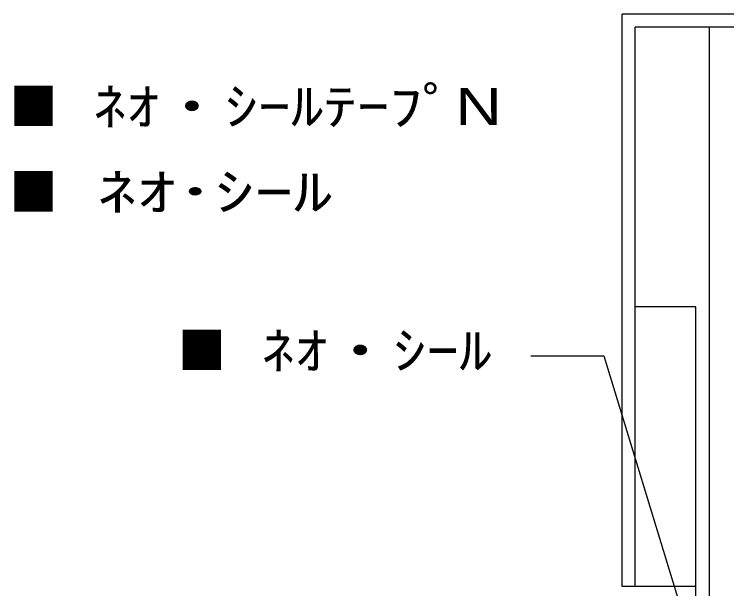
# Model space of a CAD drawing. Units: millimetres, scale not verified. Extents: x -105 to 112, y -55 to 48.
# Drawn here: x -66.5 to -10.2, y -15.4 to 29.9 of the extents above; entities that cross this region are included whole.
import ezdxf
from ezdxf.enums import TextEntityAlignment as Align

# ---------------------------------------------------------------- set-up
doc = ezdxf.new("R2010")
doc.units = ezdxf.units.MM
doc.header["$LTSCALE"] = 0.1
for name, color, linetype in [('0-0_0', 134, 'Continuous'), ('0-7_Z_O-文字', 134, 'Continuous'), ('0-8_寸法', 134, 'Continuous')]:
    doc.layers.add(name, color=color, linetype=linetype)
doc.styles.add('HGPｺﾞｼｯｸM', font='')
doc.styles.get('HGPｺﾞｼｯｸM').set_extended_font_data('HGPｺﾞｼｯｸM')

msp = doc.modelspace()

# ---------------------------------------------------------------- linework, layer by layer
at = {"layer": '0-0_0'}
for p, q in [((-7.177, 29.947), (-18.4214, 29.947)), ((-18.4214, -15.2313), (-18.4214, 29.947)), ((-7.177, 28.927), (-17.4014, 28.927)), ((-17.4014, -15.2313), (-17.4014, 28.927)), ((-11.5479, 28.927), (-11.5479, -20.9454)), ((-12.6204, -15.2313), (-18.4214, -15.2313))]:
    msp.add_line(p, q, dxfattribs=at)
msp.add_lwpolyline([(-12.6204, -19.9235), (-12.6204, 6.8478), (-17.4014, 6.8478)], dxfattribs=at)
at = {"layer": '0-7_Z_O-文字'}
msp.add_line((-19.8839, 2.9788), (-13.6527, -17.3775), dxfattribs=at)
at = {"layer": '0-8_寸法'}
msp.add_line((-25.6396, 2.9788), (-19.8839, 2.9788), dxfattribs=at)

# ---------------------------------------------------------------- texts
at = {"layer": '0-7_Z_O-文字', "color": 8, "style": 'HGPｺﾞｼｯｸM', "width": 0.95}
msp.add_text('■', height=2.933, dxfattribs=at).set_placement((-66.8373, 20.317), align=Align.BOTTOM_LEFT)
at = {"layer": '0-7_Z_O-文字', "style": 'HGPｺﾞｼｯｸM'}
for s, width, p in [(' ﾈｵ・ｼｰﾙﾃｰﾌﾟN', 1.3, (-61.6394, 20.317)), ('ﾈｵ･ｼｰﾙ', 1.55, (-59.9135, 13.5691)), (' ﾈｵ・ｼｰﾙ', 1.3, (-48.3433, 1.0475))]:
    msp.add_text(s, height=2.933, dxfattribs=dict(at, width=width)).set_placement(p, align=Align.BOTTOM_LEFT)
at = {"layer": '0-7_Z_O-文字', "color": 30, "style": 'HGPｺﾞｼｯｸM', "width": 0.95}
for p in [(-66.8373, 13.5691), (-53.5413, 1.0475)]:
    msp.add_text('■', height=2.933, dxfattribs=at).set_placement(p, align=Align.BOTTOM_LEFT)

doc.saveas('drawing.dxf')
